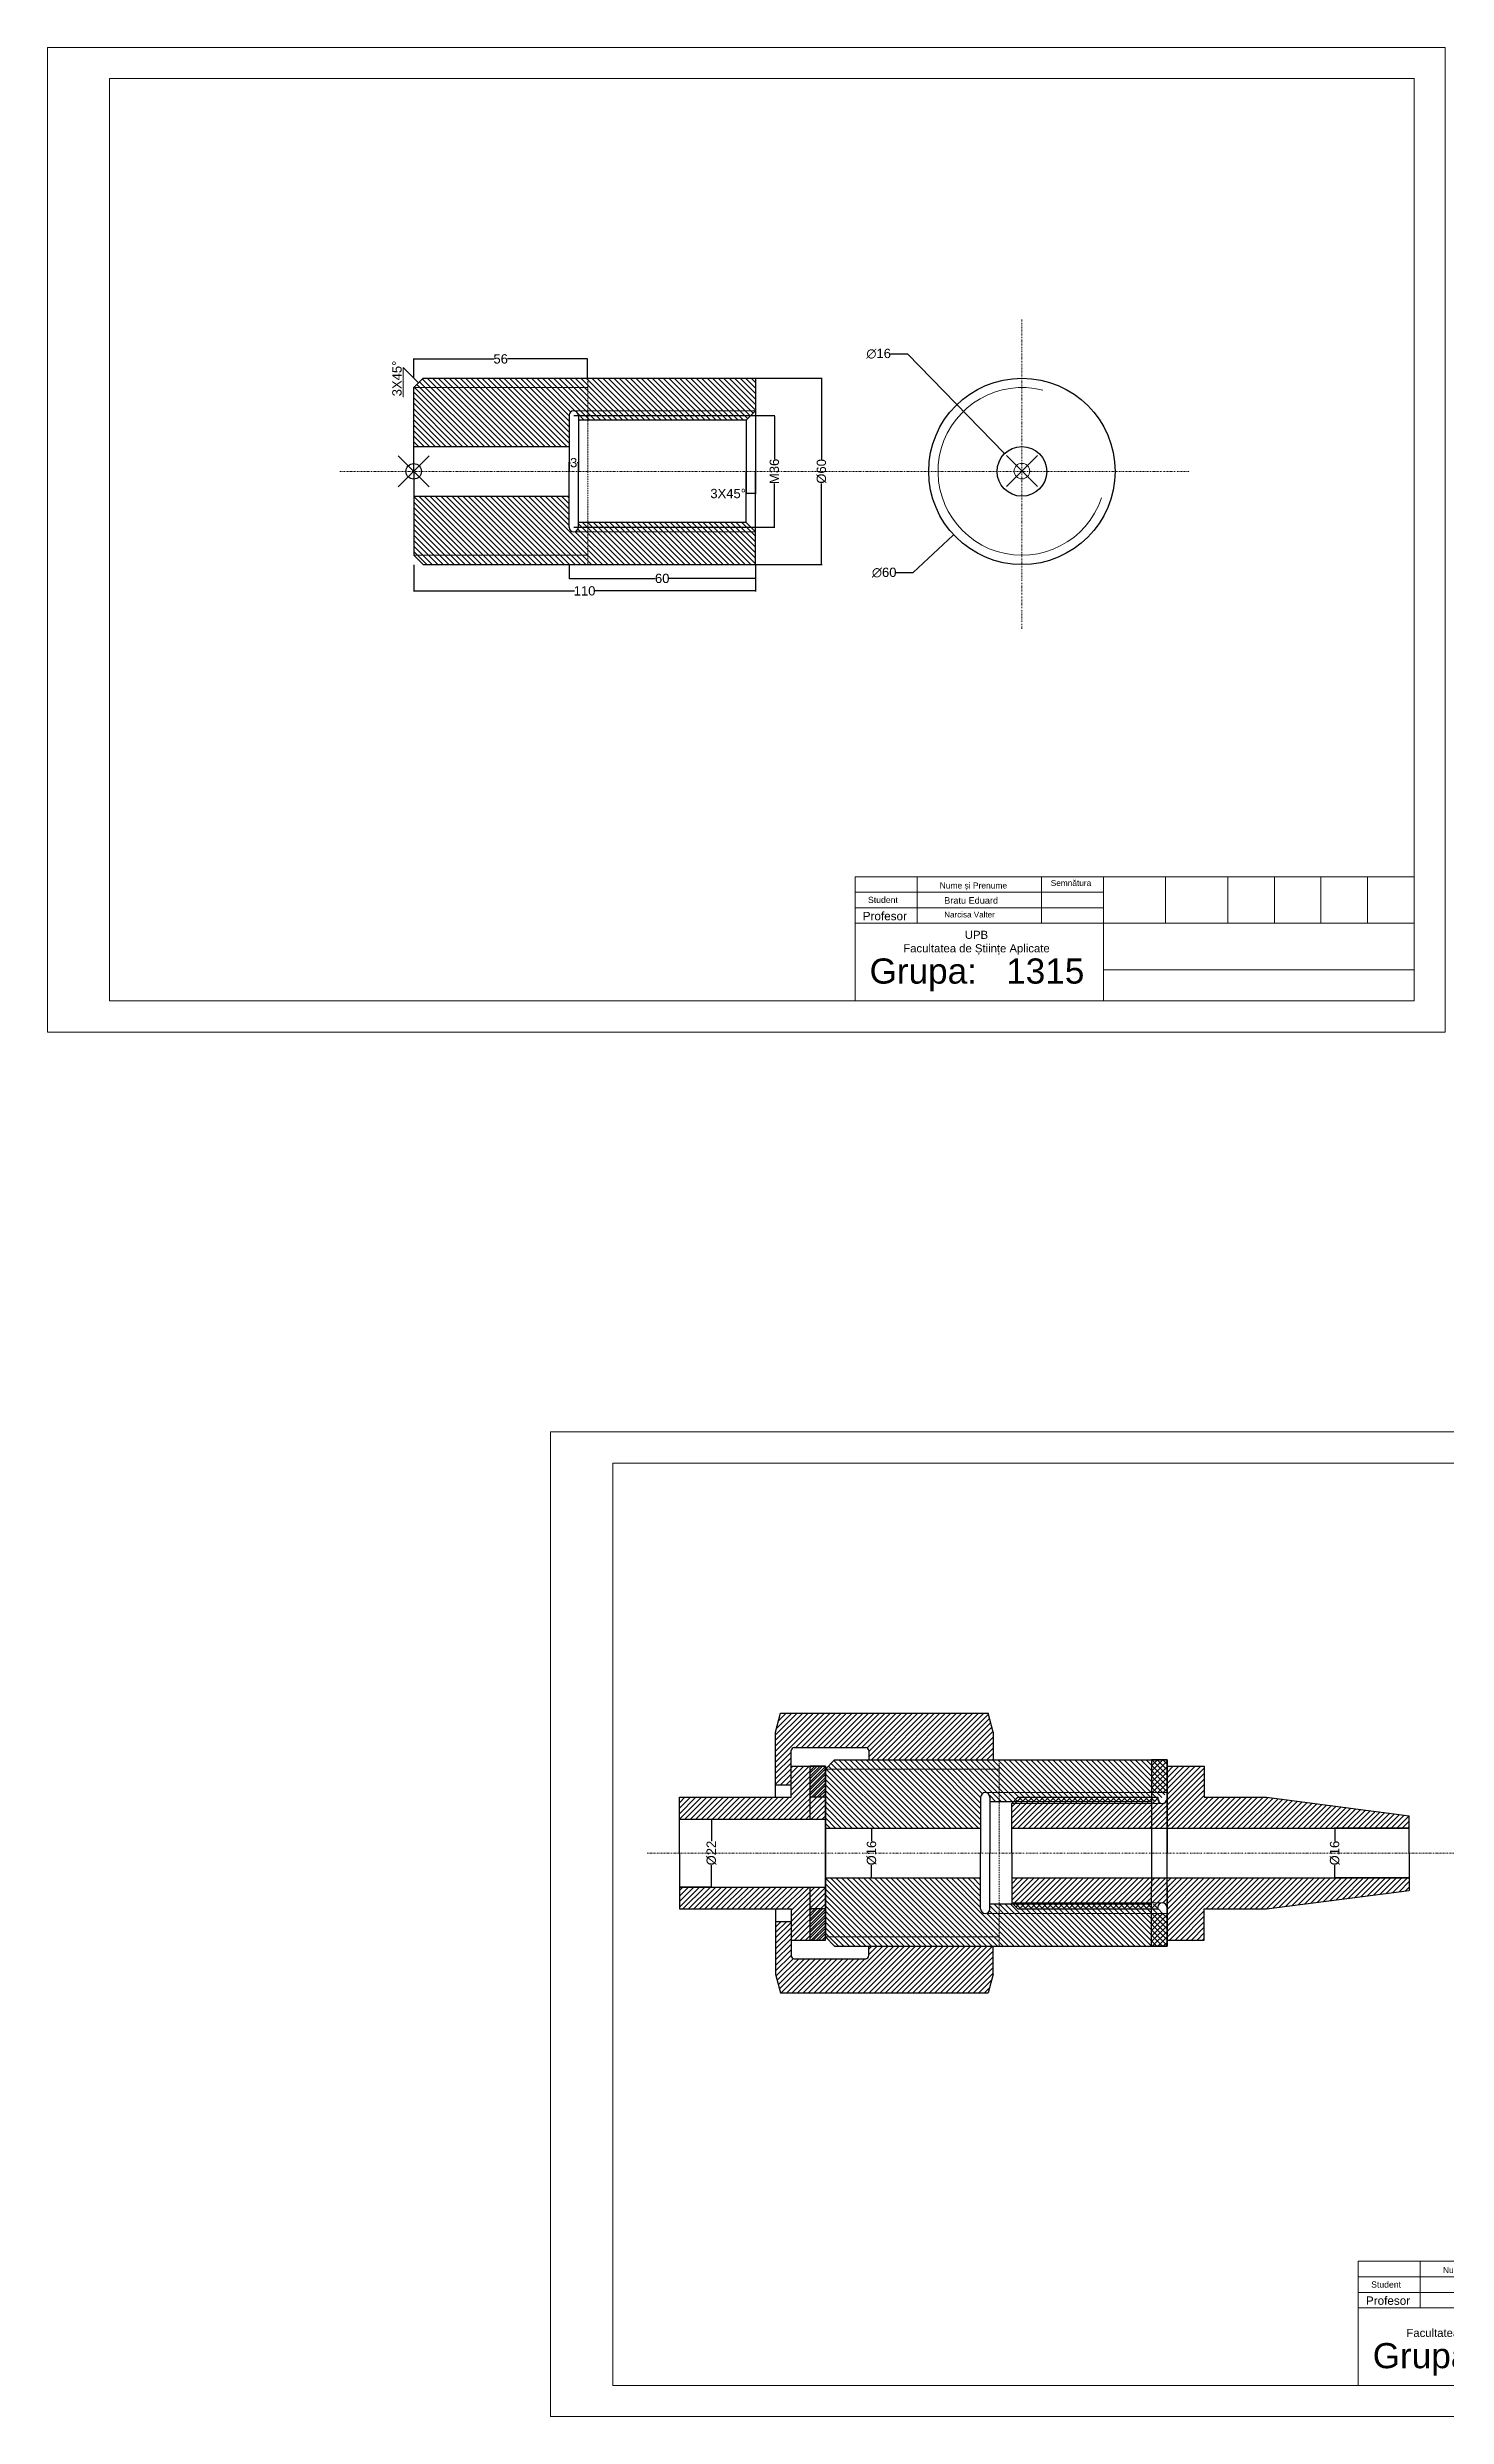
# Model space of a CAD drawing. Header units: inches. Extents: x -20 to 1819, y -457 to 307.
# Drawn here: x 905 to 1356, y -457 to 306 of the extents above; entities that cross this region are included whole.
import ezdxf

# ---------------------------------------------------------------- set-up
doc = ezdxf.new("R2010")
doc.units = ezdxf.units.IN
doc.header["$MEASUREMENT"] = 0
doc.header["$PDMODE"] = 35
doc.header["$PDSIZE"] = 5
doc.linetypes.add('DASHDOT', pattern=[1, 0.5, -0.25, 0, -0.25])
doc.linetypes.add('DASHED', pattern=[0.75, 0.5, -0.25])
doc.layers.get('0').update_dxf_attribs({"lineweight": 15})
for name, color, linetype, lineweight in [('AXE', 7, 'DASHDOT', 15), ('GROASE', 7, 'Continuous', 30), ('SUBTIRI', 7, 'DASHED', 20)]:
    doc.layers.add(name, color=color, linetype=linetype, lineweight=lineweight)
doc.styles.get("Standard").update_dxf_attribs({"font": 'arial.ttf', "height": 3})
doc.dimstyles.get("Standard").update_dxf_attribs({"dimtxt": 0.18, "dimasz": 0.18, "dimexe": 0.18, "dimexo": 0.0625, "dimgap": 0.09, "dimtad": 0, "dimtih": 1, "dimtoh": 1, "dimdec": 4, "dimzin": 0, "dimdsep": 46, "dimtxsty": 'Standard', "dimcen": 0.09, "dimadec": 0, "dimazin": 0, "dimtfac": 1, "dimtdec": 4, "dimtofl": 0, "dimtmove": 0, "dimatfit": 3, "dimfxl": 1, "dimtolj": 1, "dimtzin": 0, "dimarcsym": 0})
pattern_1 = [(45, (536.1733, -444.8328), (-0.8838835, 0.8838835), [])]
pattern_2 = [(45, (-365.0785, -444.8328), (-0.8838835, 0.8838835), [])]

# ---------------------------------------------------------------- blocks, each defined once
blk = doc.blocks.new('*D29')
at = {"color": 0, "lineweight": -2, "transparency": 16777216}
for p, q in [((1073.27, 169.32), (1073.27, 172.24)), ((1073.45, 172.06), (1073.7, 172.06)), ((1076.09, 172.06), (1075.85, 172.06)), ((1076.27, 169.32), (1076.27, 172.24))]:
    blk.add_line(p, q, dxfattribs=at)
at = {"color": 0, "transparency": 16777216}
for points in [[(1073.45, 172.09), (1073.45, 172.03), (1073.27, 172.06)], [(1076.09, 172.09), (1076.09, 172.03), (1076.27, 172.06)]]:
    blk.add_solid(points, dxfattribs=at)
at = {"layer": 'Defpoints', "color": 0, "transparency": 16777216}
for p in [(1073.27, 172.06), (1073.27, 169.26), (1076.27, 169.26)]:
    blk.add_point(p, dxfattribs=at)
at = {"color": 0, "transparency": 16777216, "insert": (1074.77, 172.06), "char_height": 3, "attachment_point": 5}
blk.add_mtext('\\A1;3', dxfattribs=at)
blk = doc.blocks.new('*D30')
at = {"color": 0, "lineweight": -2, "transparency": 16777216}
for p, q in [((1023.27, 199.32), (1023.27, 205.64)), ((1023.45, 205.46), (1049.04, 205.46)), ((1079.09, 205.46), (1053.51, 205.46)), ((1079.27, 199.32), (1079.27, 205.64))]:
    blk.add_line(p, q, dxfattribs=at)
at = {"color": 0, "transparency": 16777216}
for points in [[(1023.45, 205.49), (1023.45, 205.43), (1023.27, 205.46)], [(1079.09, 205.49), (1079.09, 205.43), (1079.27, 205.46)]]:
    blk.add_solid(points, dxfattribs=at)
at = {"layer": 'Defpoints', "color": 0, "transparency": 16777216}
for p in [(1023.27, 205.46), (1023.27, 199.26), (1079.27, 199.26)]:
    blk.add_point(p, dxfattribs=at)
at = {"color": 0, "transparency": 16777216, "insert": (1051.27, 205.46), "char_height": 3, "attachment_point": 5}
blk.add_mtext('\\A1;56', dxfattribs=at)
blk = doc.blocks.new('*D31')
at = {"color": 0, "lineweight": -2, "transparency": 16777216}
for p, q in [((1023.27, 139.2), (1023.27, 130.6)), ((1133.27, 139.2), (1133.27, 130.6)), ((1023.45, 130.78), (1075.02, 130.78)), ((1133.09, 130.78), (1081.53, 130.78))]:
    blk.add_line(p, q, dxfattribs=at)
at = {"color": 0, "transparency": 16777216}
for points in [[(1023.45, 130.81), (1023.45, 130.75), (1023.27, 130.78)], [(1133.09, 130.81), (1133.09, 130.75), (1133.27, 130.78)]]:
    blk.add_solid(points, dxfattribs=at)
at = {"layer": 'Defpoints', "color": 0, "transparency": 16777216}
for p in [(1023.27, 139.26), (1133.27, 139.26), (1023.27, 130.78)]:
    blk.add_point(p, dxfattribs=at)
at = {"color": 0, "transparency": 16777216, "insert": (1078.27, 130.78), "char_height": 3, "attachment_point": 5}
blk.add_mtext('\\A1;110', dxfattribs=at)
blk = doc.blocks.new('*D33')
at = {"color": 0, "lineweight": -2, "transparency": 16777216}
for p, q in [((1133.34, 199.26), (1154.73, 199.26)), ((1154.55, 199.08), (1154.55, 173.13)), ((1154.55, 139.44), (1154.55, 165.4)), ((1133.34, 139.26), (1154.73, 139.26))]:
    blk.add_line(p, q, dxfattribs=at)
at = {"color": 0, "transparency": 16777216}
for points in [[(1154.52, 199.08), (1154.58, 199.08), (1154.55, 199.26)], [(1154.52, 139.44), (1154.58, 139.44), (1154.55, 139.26)]]:
    blk.add_solid(points, dxfattribs=at)
at = {"layer": 'Defpoints', "color": 0, "transparency": 16777216}
for p in [(1133.27, 199.26), (1133.27, 139.26), (1154.55, 139.26)]:
    blk.add_point(p, dxfattribs=at)
at = {"color": 0, "transparency": 16777216, "insert": (1154.55, 169.26), "char_height": 3, "attachment_point": 5, "rotation": 90}
blk.add_mtext('\\A1;%%C60', dxfattribs=at)
blk = doc.blocks.new('*D34')
at = {"color": 0, "lineweight": -2, "transparency": 16777216}
for p, q in [((1073.27, 139.2), (1073.27, 134.62)), ((1133.27, 139.2), (1133.27, 134.62)), ((1073.45, 134.8), (1101.03, 134.8)), ((1133.09, 134.8), (1105.52, 134.8))]:
    blk.add_line(p, q, dxfattribs=at)
at = {"color": 0, "transparency": 16777216}
for points in [[(1073.45, 134.83), (1073.45, 134.77), (1073.27, 134.8)], [(1133.09, 134.83), (1133.09, 134.77), (1133.27, 134.8)]]:
    blk.add_solid(points, dxfattribs=at)
at = {"layer": 'Defpoints', "color": 0, "transparency": 16777216}
for p in [(1073.27, 139.26), (1133.27, 139.26), (1073.27, 134.8)]:
    blk.add_point(p, dxfattribs=at)
at = {"color": 0, "transparency": 16777216, "insert": (1103.27, 134.8), "char_height": 3, "attachment_point": 5}
blk.add_mtext('\\A1;60', dxfattribs=at)
blk = doc.blocks.new('*D36')
at = {"color": 0, "lineweight": -2, "transparency": 16777216}
for p, q in [((1074.84, 187.26), (1139.55, 187.26)), ((1139.37, 187.08), (1139.37, 173.18)), ((1139.37, 151.44), (1139.37, 165.35)), ((1074.84, 151.26), (1139.55, 151.26))]:
    blk.add_line(p, q, dxfattribs=at)
at = {"color": 0, "transparency": 16777216}
for points in [[(1139.34, 187.08), (1139.4, 187.08), (1139.37, 187.26)], [(1139.34, 151.44), (1139.4, 151.44), (1139.37, 151.26)]]:
    blk.add_solid(points, dxfattribs=at)
at = {"layer": 'Defpoints', "color": 0, "transparency": 16777216}
for p in [(1074.77, 187.26), (1139.37, 187.26), (1074.77, 151.26)]:
    blk.add_point(p, dxfattribs=at)
at = {"color": 0, "transparency": 16777216, "insert": (1139.37, 169.26), "char_height": 3, "attachment_point": 5, "rotation": 90}
blk.add_mtext('\\A1;M36', dxfattribs=at)
blk = doc.blocks.new('*D37')
at = {"color": 0, "lineweight": -2, "transparency": 16777216}
for p, q in [((1130.27, 169.2), (1130.27, 161.93)), ((1133.27, 169.2), (1133.27, 161.93)), ((1130.27, 162.11), (1130.09, 162.11)), ((1133.09, 162.11), (1130.45, 162.11))]:
    blk.add_line(p, q, dxfattribs=at)
at = {"color": 0, "transparency": 16777216}
for points in [[(1130.45, 162.14), (1130.45, 162.08), (1130.27, 162.11)], [(1133.09, 162.14), (1133.09, 162.08), (1133.27, 162.11)]]:
    blk.add_solid(points, dxfattribs=at)
at = {"layer": 'Defpoints', "color": 0, "transparency": 16777216}
for p in [(1130.27, 169.26), (1133.27, 169.26), (1130.27, 162.11)]:
    blk.add_point(p, dxfattribs=at)
at = {"color": 0, "transparency": 16777216, "insert": (1124.5, 162.11), "char_height": 3, "attachment_point": 5}
blk.add_mtext('\\A1;3X45%%D', dxfattribs=at)
blk = doc.blocks.new('*D38')
at = {"color": 0, "lineweight": -2, "transparency": 16777216}
for p, q in [((1176.82, 207.14), (1182.24, 207.14)), ((1182.24, 207.14), (1213.37, 175.13)), ((1218.98, 169.26), (1219.16, 169.26)), ((1219.07, 169.17), (1219.07, 169.35))]:
    blk.add_line(p, q, dxfattribs=at)
at = {"color": 0, "transparency": 16777216}
blk.add_solid([(1213.39, 175.15), (1213.35, 175.1), (1213.49, 175)], dxfattribs=at)
at = {"layer": 'Defpoints', "color": 0, "transparency": 16777216}
for p in [(1213.49, 175), (1224.65, 163.53)]:
    blk.add_point(p, dxfattribs=at)
at = {"color": 0, "transparency": 16777216, "insert": (1172.95, 207.14), "char_height": 3, "attachment_point": 5}
blk.add_mtext('\\A1;∅16', dxfattribs=at)
blk = doc.blocks.new('*D39')
at = {"color": 0, "lineweight": -2, "transparency": 16777216}
for p, q in [((1218.98, 169.26), (1219.16, 169.26)), ((1219.07, 169.17), (1219.07, 169.35)), ((1184.03, 136.67), (1196.97, 148.71)), ((1178.6, 136.67), (1184.03, 136.67))]:
    blk.add_line(p, q, dxfattribs=at)
at = {"color": 0, "transparency": 16777216}
blk.add_solid([(1196.95, 148.73), (1196.99, 148.69), (1197.1, 148.83)], dxfattribs=at)
at = {"layer": 'Defpoints', "color": 0, "transparency": 16777216}
for p in [(1241.04, 189.69), (1197.1, 148.83)]:
    blk.add_point(p, dxfattribs=at)
at = {"color": 0, "transparency": 16777216, "insert": (1174.74, 136.67), "char_height": 3, "attachment_point": 5}
blk.add_mtext('\\A1;∅60', dxfattribs=at)
blk = doc.blocks.new('*D53')
at = {"color": 0, "lineweight": -2, "transparency": 16777216}
for p, q in [((1108.85, -264.65), (1119.28, -264.65)), ((1119.1, -264.83), (1119.1, -271.72)), ((1119.1, -286.31), (1119.1, -279.43)), ((1108.85, -286.49), (1119.28, -286.49))]:
    blk.add_line(p, q, dxfattribs=at)
at = {"color": 0, "transparency": 16777216}
for points in [[(1119.07, -264.83), (1119.13, -264.83), (1119.1, -264.65)], [(1119.07, -286.31), (1119.13, -286.31), (1119.1, -286.49)]]:
    blk.add_solid(points, dxfattribs=at)
at = {"layer": 'Defpoints', "color": 0, "transparency": 16777216}
for p in [(1108.79, -264.65), (1108.79, -286.49), (1119.1, -286.49)]:
    blk.add_point(p, dxfattribs=at)
at = {"color": 0, "transparency": 16777216, "insert": (1119.1, -275.57), "char_height": 3, "attachment_point": 5, "rotation": 90}
blk.add_mtext('\\A1;%%c22', dxfattribs=at)
blk = doc.blocks.new('*D56')
at = {"color": 0, "lineweight": -2, "transparency": 16777216}
for p, q in [((1343.73, -267.57), (1319.6, -267.57)), ((1319.78, -267.75), (1319.78, -271.7)), ((1319.78, -283.39), (1319.78, -279.44)), ((1343.73, -283.57), (1319.6, -283.57))]:
    blk.add_line(p, q, dxfattribs=at)
at = {"color": 0, "transparency": 16777216}
for points in [[(1319.75, -267.75), (1319.81, -267.75), (1319.78, -267.57)], [(1319.75, -283.39), (1319.81, -283.39), (1319.78, -283.57)]]:
    blk.add_solid(points, dxfattribs=at)
at = {"layer": 'Defpoints', "color": 0, "transparency": 16777216}
for p in [(1343.79, -267.57), (1319.78, -283.57), (1343.79, -283.57)]:
    blk.add_point(p, dxfattribs=at)
at = {"color": 0, "transparency": 16777216, "insert": (1319.78, -275.57), "char_height": 3, "attachment_point": 5, "rotation": 90}
blk.add_mtext('\\A1;%%C16', dxfattribs=at)
blk = doc.blocks.new('*D71')
at = {"color": 0, "lineweight": -2, "transparency": 16777216}
for p, q in [((1155.85, -267.57), (1170.87, -267.57)), ((1170.69, -267.75), (1170.69, -271.7)), ((1170.69, -283.39), (1170.69, -279.44)), ((1155.85, -283.57), (1170.87, -283.57))]:
    blk.add_line(p, q, dxfattribs=at)
at = {"color": 0, "transparency": 16777216}
for points in [[(1170.66, -267.75), (1170.72, -267.75), (1170.69, -267.57)], [(1170.66, -283.39), (1170.72, -283.39), (1170.69, -283.57)]]:
    blk.add_solid(points, dxfattribs=at)
at = {"layer": 'Defpoints', "color": 0, "transparency": 16777216}
for p in [(1155.79, -267.57), (1170.69, -267.57), (1155.79, -283.57)]:
    blk.add_point(p, dxfattribs=at)
at = {"color": 0, "transparency": 16777216, "insert": (1170.69, -275.57), "char_height": 3, "attachment_point": 5, "rotation": 90}
blk.add_mtext('\\A1;%%C16', dxfattribs=at)

msp = doc.modelspace()

# ---------------------------------------------------------------- hatches: boundary and pattern name
h = msp.add_hatch()
h.set_pattern_fill('ANSI31', color=256, scale=10, angle=90)
h.paths.add_polyline_path([(1073.27373, 187.26129, -1), (1076.27373, 187.26129), (1076.27373, 185.76129), (1079.27373, 185.76129), (1079.27373, 196.26129), (1023.27373, 196.26129), (1023.27373, 177.26129), (1073.27373, 177.26129)])
h.paths.add_polyline_path([(1079.27373, 199.26129), (1026.27373, 199.26129), (1023.27373, 196.26129), (1079.27373, 196.26129)])
h.paths.add_polyline_path([(1133.27373, 199.26129), (1079.27373, 199.26129), (1079.27373, 196.26129), (1079.27373, 185.76129), (1130.27373, 185.76129), (1133.27373, 188.76129)])
h.paths.add_polyline_path([(1073.27373, 161.26129), (1023.27373, 161.26129), (1023.27373, 142.26129), (1079.27373, 142.26129), (1079.27373, 152.76129), (1076.27373, 152.76129), (1076.27373, 151.26129, -1), (1073.27373, 151.26129)])
h.paths.add_polyline_path([(1133.27373, 149.76129), (1130.27373, 152.76129), (1079.27373, 152.76129), (1079.27373, 142.26129), (1079.27373, 139.26129), (1133.27373, 139.26129)])
h.paths.add_polyline_path([(1079.27373, 142.26129), (1023.27373, 142.26129), (1026.27373, 139.26129), (1079.27373, 139.26129)])
h = msp.add_hatch()
h.set_pattern_fill('ANSI31', color=256, scale=10)
h.set_pattern_definition(pattern_2)
h.paths.add_polyline_path([(1168.79141, -241.57156, -0.414213562), (1169.79141, -242.57156), (1169.79141, -245.57156), (1209.79141, -245.57156), (1209.79141, -236.60046), (1208.17597, -230.57156), (1141.40685, -230.57156), (1139.79141, -236.60046), (1139.79141, -253.57156), (1144.79141, -253.57156), (1144.79141, -242.57156, -0.414213562), (1145.79141, -241.57156)])
h = msp.add_hatch()
h.set_pattern_fill('ANSI31', color=256, scale=10)
h.set_pattern_definition(pattern_1)
h.paths.add_polyline_path([(1155.79141, -264.6484), (1155.79141, -247.57156), (1144.79141, -247.57156), (1144.79141, -257.57156), (1108.79141, -257.57156), (1108.79141, -264.6484)])
h = msp.add_hatch()
h.set_pattern_fill('ANSI31', color=256, scale=10, angle=90)
h.set_pattern_definition([(135, (132.5177, -444.8328), (-0.8838835, -0.8838835), [])])
h.paths.add_polyline_path([(1205.79141, -257.57156, -1), (1208.79141, -257.57156), (1208.79141, -259.07156), (1211.79141, -259.07156), (1211.79141, -248.57156), (1155.79141, -248.57156), (1155.79141, -267.57156), (1205.79141, -267.57156)])
h.paths.add_polyline_path([(1211.79141, -245.57156), (1158.79141, -245.57156), (1155.79141, -248.57156), (1211.79141, -248.57156)])
h.paths.add_polyline_path([(1265.79141, -245.57156), (1211.79141, -245.57156), (1211.79141, -248.57156), (1211.79141, -259.07156), (1262.79141, -259.07156), (1265.79141, -256.07156)])
h.paths.add_polyline_path([(1205.79141, -283.57156), (1155.79141, -283.57156), (1155.79141, -302.57156), (1211.79141, -302.57156), (1211.79141, -292.07156), (1208.79141, -292.07156), (1208.79141, -293.57156, -1), (1205.79141, -293.57156)])
h.paths.add_polyline_path([(1265.79141, -295.07156), (1262.79141, -292.07156), (1211.79141, -292.07156), (1211.79141, -302.57156), (1211.79141, -305.57156), (1265.79141, -305.57156)])
h.paths.add_polyline_path([(1211.79141, -302.57156), (1155.79141, -302.57156), (1158.79141, -305.57156), (1211.79141, -305.57156)])
h = msp.add_hatch()
h.set_pattern_fill('ANSI31', color=256, scale=10)
h.set_pattern_definition([(45, (1116.515, -444.8328), (-0.8838835, 0.8838835), [])])
h.paths.add_polyline_path([(1343.79141, -263.57156), (1297.79141, -257.57156), (1277.79141, -257.57156), (1277.79141, -247.57156), (1265.79141, -247.57156), (1265.79141, -257.57156), (1265.79141, -258.07156, -0.414213562), (1264.29141, -259.57156), (1215.79141, -259.57156), (1215.79141, -267.57156), (1343.79141, -267.57156)])
h.paths.add_polyline_path([(1262.79141, -257.57156), (1217.79141, -257.57156), (1215.79141, -259.57156), (1264.29141, -259.57156, -0.414213562), (1262.79141, -258.07156)], flags=17)
h.paths.add_polyline_path([(1343.79141, -283.57156), (1215.79141, -283.57156), (1215.79141, -291.57156), (1264.29141, -291.57156, -0.414213562), (1265.79141, -293.07156), (1265.79141, -293.57156), (1265.79141, -303.57156), (1277.79141, -303.57156), (1277.79141, -293.57156), (1297.79141, -293.57156), (1343.79141, -287.57156)])
h.paths.add_polyline_path([(1264.29141, -291.57156), (1215.79141, -291.57156), (1217.79141, -293.57156), (1262.79141, -293.57156), (1262.79141, -293.07156, -0.414213562)], flags=17)
h = msp.add_hatch()
h.set_pattern_fill('ANSI31', color=256, scale=10)
h.set_pattern_definition([(45, (-73.8895, 0), (-0.8838835, 0.8838835), [])])
h.paths.add_polyline_path([(1265.79141, -247.57156), (1265.79141, -245.57156), (1260.79141, -245.57156), (1260.79141, -256.07156), (1265.79141, -256.07156)])
h.paths.add_polyline_path([(1265.79141, -295.07156), (1260.79141, -295.07156), (1260.79141, -305.57156), (1265.79141, -305.57156)])
h = msp.add_hatch()
h.set_pattern_fill('ANSI31', color=256, scale=10)
h.set_pattern_definition(pattern_1)
h.paths.add_polyline_path([(1108.79141, -286.49472), (1108.79141, -293.57156), (1144.79141, -293.57156), (1144.79141, -303.57156), (1155.79141, -303.57156), (1155.79141, -286.49472)])
h = msp.add_hatch()
h.set_pattern_fill('ANSI31', color=256, scale=10)
h.set_pattern_definition(pattern_2)
edge = h.paths.add_edge_path()
edge.add_line((1209.79141, -314.54266), (1208.17597, -320.57156))
edge.add_line((1208.17597, -320.57156), (1141.40685, -320.57156))
edge.add_line((1141.40685, -320.57156), (1139.79141, -314.54266))
edge.add_line((1139.79141, -314.54266), (1139.79141, -297.57156))
edge.add_line((1139.79141, -297.57156), (1144.79141, -297.57156))
edge.add_line((1144.79141, -297.57156), (1144.79141, -308.57156))
edge.add_arc((1145.79141, -308.57156), 1, 180, 270)
edge.add_line((1145.79141, -309.57156), (1168.79141, -309.57156))
edge.add_arc((1168.79141, -308.57156), 1, 270, 360)
edge.add_line((1169.79141, -308.57156), (1169.79141, -305.57156))
edge.add_line((1169.79141, -305.57156), (1209.79141, -305.57156))
edge.add_line((1209.79141, -305.57156), (1209.79141, -314.54266))
h.paths.add_polyline_path([(1209.79141, -305.57156), (1169.79141, -305.57156), (1151.29141, -305.57156), (1188.29141, -305.57156)], flags=17)
at = {"layer": 'GROASE'}
h = msp.add_hatch(dxfattribs=at)
h.set_pattern_fill('ANSI31', color=256, scale=10)
h.set_pattern_definition([(45, (354.757, -18.8593), (-0.8838835, 0.8838835), [])])
h.paths.add_polyline_path([(1155.79141, -247.57156), (1150.79141, -247.57156), (1150.79141, -257.57156), (1155.79141, -257.57156)])
h.paths.add_polyline_path([(1150.79141, -303.57156), (1155.79141, -303.57156), (1155.79141, -293.57156), (1150.79141, -293.57156)])

# ---------------------------------------------------------------- linework, layer by layer
for p, q in [((905.33834, -11.23471), (905.33834, 305.76529)), ((905.33834, 305.76529), (1355.33834, 305.76529)), ((1355.33834, 305.76529), (1355.33834, -11.23471)), ((925.33834, -1.23471), (925.33834, 295.76529)), ((925.33834, 295.76529), (1345.33834, 295.76529)), ((1345.33834, 295.76529), (1345.33834, -1.23471)), ((1019.87369, 202.66133), (1019.87369, 193.17838)), ((1023.27373, 196.26129), (1079.27373, 196.26129)), ((1074.77373, 188.76129), (1133.27373, 188.76129)), ((1074.77373, 149.76129), (1133.27373, 149.76129)), ((1023.27373, 142.26129), (1079.27373, 142.26129)), ((1165.33834, 38.76529), (1165.33834, -1.23471)), ((1345.33834, 38.76529), (1165.33834, 38.76529)), ((1185.33834, 38.76529), (1185.33834, 23.76529)), ((1225.33834, 38.76529), (1225.33834, 23.76529)), ((1245.33834, 38.76529), (1245.33834, -1.23471)), ((1265.33834, 38.76529), (1265.33834, 23.76529)), ((1285.33834, 38.76529), (1285.33834, 23.76529)), ((1300.33834, 38.76529), (1300.33834, 23.76529)), ((1315.33834, 38.76529), (1315.33834, 23.76529)), ((1330.33834, 38.76529), (1330.33834, 23.76529)), ((1245.33834, 33.76529), (1165.33834, 33.76529)), ((1245.33834, 28.76529), (1165.33834, 28.76529)), ((1345.33834, 23.76529), (1165.33834, 23.76529)), ((1345.33834, 8.76529), (1245.33834, 8.76529)), ((1345.33834, -1.23471), (925.33834, -1.23471)), ((1355.33834, -11.23471), (905.33834, -11.23471)), ((1067.32595, -457.00013), (1067.32595, -140.00013)), ((1067.32595, -140.00013), (1517.32595, -140.00013)), ((1087.32595, -447.00013), (1087.32595, -150.00013)), ((1087.32595, -150.00013), (1507.32595, -150.00013)), ((1155.79141, -248.57156), (1211.79141, -248.57156)), ((1209.79141, -245.57156), (1169.79141, -245.57156)), ((1207.29141, -256.07156), (1265.79141, -256.07156)), ((1215.79141, -259.57156), (1264.29141, -259.57156)), ((1207.29141, -295.07156), (1265.79141, -295.07156)), ((1215.79141, -291.57156), (1264.29141, -291.57156)), ((1155.79141, -302.57156), (1211.79141, -302.57156)), ((1209.79141, -305.57156), (1169.79141, -305.57156)), ((1327.32595, -407.00013), (1327.32595, -447.00013)), ((1507.32595, -407.00013), (1327.32595, -407.00013)), ((1347.32595, -407.00013), (1347.32595, -422.00013)), ((1407.32595, -412.00013), (1327.32595, -412.00013)), ((1407.32595, -417.00013), (1327.32595, -417.00013)), ((1507.32595, -422.00013), (1327.32595, -422.00013)), ((1507.32595, -447.00013), (1087.32595, -447.00013)), ((1517.32595, -457.00013), (1067.32595, -457.00013))]:
    msp.add_line(p, q)
msp.add_lwpolyline([(1024.77373, 197.76129), (1023.63555, 198.89947), (1019.87369, 202.66133)])
msp.add_arc((1219.07023, 169.26129), 27, 75.58620968, 341.58977211)
msp.add_point((1219.07023, 169.35129))
at = {"layer": 'AXE'}
for p, q in [((1219.07023, 218.10506), (1219.07023, 118.47706)), ((999.52938, 169.26129), (1273.17194, 169.26129)), ((1480.52019, -275.57156), (1098.40644, -275.57156))]:
    msp.add_line(p, q, dxfattribs=at)
at = {"layer": 'GROASE'}
for p, q in [((1023.27373, 196.26129), (1026.27373, 199.26129)), ((1026.27373, 199.26129), (1133.27373, 199.26129)), ((1133.27373, 199.26129), (1133.27373, 169.26129)), ((1023.27373, 169.26129), (1023.27373, 196.26129)), ((1073.27373, 187.26129), (1073.27373, 169.26129)), ((1076.27373, 187.26129), (1076.27373, 169.26129)), ((1130.27373, 185.76129), (1076.27373, 185.76129)), ((1130.27373, 185.76129), (1133.27373, 188.76129)), ((1130.27373, 185.76129), (1130.27373, 169.26129)), ((1023.27373, 177.26129), (1073.27373, 177.26129)), ((1023.27373, 169.26129), (1023.27373, 142.26129)), ((1073.27373, 151.26129), (1073.27373, 169.26129)), ((1076.27373, 151.26129), (1076.27373, 169.26129)), ((1130.27373, 152.76129), (1130.27373, 169.26129)), ((1133.27373, 139.26129), (1133.27373, 169.26129)), ((1023.27373, 161.26129), (1073.27373, 161.26129)), ((1023.27373, 161.26129), (1073.27373, 161.26129)), ((1130.27373, 152.76129), (1076.27373, 152.76129)), ((1130.27373, 152.76129), (1133.27373, 149.76129)), ((1026.27373, 139.26129), (1023.27373, 142.26129)), ((1026.27373, 139.26129), (1133.27373, 139.26129)), ((1139.79141, -236.60046), (1141.40685, -230.57156)), ((1141.40685, -230.57156), (1208.17597, -230.57156)), ((1209.79141, -236.60046), (1208.17597, -230.57156)), ((1139.79141, -257.57156), (1139.79141, -236.60046)), ((1144.79141, -253.57156), (1144.79141, -242.57156)), ((1145.79141, -241.57156), (1168.79141, -241.57156)), ((1169.79141, -242.57156), (1169.79141, -245.57156)), ((1209.79141, -236.60046), (1209.79141, -245.57156)), ((1144.79141, -257.57156), (1144.79141, -247.57156)), ((1144.79141, -247.57156), (1155.79141, -247.57156)), ((1150.79141, -247.57156), (1150.79141, -264.6484)), ((1155.79141, -247.57156), (1150.79141, -247.57156)), ((1155.79141, -248.57156), (1158.79141, -245.57156)), ((1155.79141, -247.57156), (1155.79141, -275.57156)), ((1155.79141, -303.57156), (1155.79141, -247.57156)), ((1155.79141, -275.57156), (1155.79141, -248.57156)), ((1158.79141, -245.57156), (1265.79141, -245.57156)), ((1265.79141, -245.57156), (1260.79141, -245.57156)), ((1260.79141, -245.57156), (1260.79141, -264.57156)), ((1265.79141, -245.57156), (1265.79141, -275.57156)), ((1265.79141, -264.57156), (1265.79141, -245.57156)), ((1265.79141, -257.57156), (1265.79141, -247.57156)), ((1265.79141, -247.57156), (1277.79141, -247.57156)), ((1277.79141, -247.57156), (1277.79141, -257.57156)), ((1108.79141, -275.57156), (1108.79141, -257.57156)), ((1108.79141, -257.57156), (1144.79141, -257.57156)), ((1139.79141, -253.57156), (1144.79141, -253.57156)), ((1144.79141, -257.57156), (1144.79141, -253.57156)), ((1155.79141, -257.57156), (1150.79141, -257.57156)), ((1205.79141, -257.57156), (1205.79141, -275.57156)), ((1208.79141, -257.57156), (1208.79141, -275.57156)), ((1260.79141, -259.07156), (1208.79141, -259.07156)), ((1215.79141, -259.57156), (1217.79141, -257.57156)), ((1217.79141, -257.57156), (1262.79141, -257.57156)), ((1262.79141, -257.57156), (1262.79141, -258.07156)), ((1265.79141, -257.57156), (1265.79141, -258.07156)), ((1277.79141, -257.57156), (1297.79141, -257.57156)), ((1297.79141, -257.57156), (1343.79141, -263.57156)), ((1108.79141, -264.6484), (1155.79141, -264.6484)), ((1215.79141, -275.57156), (1215.79141, -259.57156)), ((1260.79141, -264.57156), (1260.79141, -286.57156)), ((1265.79141, -286.57156), (1265.79141, -264.57156)), ((1343.79141, -275.57156), (1343.79141, -263.57156)), ((1155.79141, -267.57156), (1205.79141, -267.57156)), ((1215.79141, -267.57156), (1343.79141, -267.57156)), ((1108.79141, -275.57156), (1108.79141, -293.57156)), ((1155.79141, -303.57156), (1155.79141, -275.57156)), ((1155.79141, -275.57156), (1155.79141, -302.57156)), ((1205.79141, -293.57156), (1205.79141, -275.57156)), ((1208.79141, -293.57156), (1208.79141, -275.57156)), ((1215.79141, -275.57156), (1215.79141, -291.57156)), ((1265.79141, -305.57156), (1265.79141, -275.57156)), ((1343.79141, -275.57156), (1343.79141, -287.57156)), ((1108.79141, -286.49472), (1155.79141, -286.49472)), ((1150.79141, -286.49472), (1150.79141, -303.57156)), ((1155.79141, -283.57156), (1205.79141, -283.57156)), ((1155.79141, -283.57156), (1205.79141, -283.57156)), ((1215.79141, -283.57156), (1343.79141, -283.57156)), ((1260.79141, -305.57156), (1260.79141, -286.57156)), ((1265.79141, -286.57156), (1265.79141, -305.57156)), ((1297.79141, -293.57156), (1343.79141, -287.57156)), ((1108.79141, -293.57156), (1144.79141, -293.57156)), ((1139.79141, -293.57156), (1139.79141, -314.54266)), ((1144.79141, -293.57156), (1144.79141, -303.57156)), ((1144.79141, -293.57156), (1144.79141, -297.57156)), ((1155.79141, -293.57156), (1150.79141, -293.57156)), ((1260.79141, -292.07156), (1208.79141, -292.07156)), ((1215.79141, -291.57156), (1217.79141, -293.57156)), ((1217.79141, -293.57156), (1262.79141, -293.57156)), ((1262.79141, -293.57156), (1262.79141, -293.07156)), ((1265.79141, -293.57156), (1265.79141, -293.07156)), ((1265.79141, -293.57156), (1265.79141, -303.57156)), ((1277.79141, -303.57156), (1277.79141, -293.57156)), ((1277.79141, -293.57156), (1297.79141, -293.57156)), ((1139.79141, -297.57156), (1144.79141, -297.57156)), ((1144.79141, -297.57156), (1144.79141, -308.57156)), ((1144.79141, -303.57156), (1155.79141, -303.57156)), ((1150.79141, -303.57156), (1155.79141, -303.57156)), ((1158.79141, -305.57156), (1155.79141, -302.57156)), ((1265.79141, -303.57156), (1277.79141, -303.57156)), ((1145.79141, -309.57156), (1168.79141, -309.57156)), ((1158.79141, -305.57156), (1265.79141, -305.57156)), ((1169.79141, -308.57156), (1169.79141, -305.57156)), ((1209.79141, -314.54266), (1209.79141, -305.57156)), ((1265.79141, -305.57156), (1260.79141, -305.57156)), ((1139.79141, -314.54266), (1141.40685, -320.57156)), ((1209.79141, -314.54266), (1208.17597, -320.57156)), ((1141.40685, -320.57156), (1208.17597, -320.57156))]:
    msp.add_line(p, q, dxfattribs=at)
for radius in [30, 8]:
    msp.add_circle((1219.07023, 169.26129), radius, dxfattribs=at)
for centre, radius, start, end in [((1074.77373, 187.26129), 1.5, 0, 180), ((1074.77373, 151.26129), 1.5, 180, 0), ((1145.79141, -242.57156), 1, 90, 180), ((1168.79141, -242.57156), 1, 0, 90), ((1207.29141, -257.57156), 1.5, 0, 180), ((1264.29141, -258.07156), 1.5, 180, 0), ((1207.29141, -293.57156), 1.5, 180, 0), ((1264.29141, -293.07156), 1.5, 0, 180), ((1145.79141, -308.57156), 1, 180, 270), ((1168.79141, -308.57156), 1, 270, 0)]:
    msp.add_arc(centre, radius, start, end, dxfattribs=at)
msp.add_point((1023.27373, 169.26129), dxfattribs=at)
at = {"layer": 'SUBTIRI'}
for p, q in [((1079.27373, 169.26129), (1079.27373, 199.26129)), ((1079.27373, 169.26129), (1079.27373, 139.26129)), ((1211.79141, -275.57156), (1211.79141, -245.57156)), ((1211.79141, -275.57156), (1211.79141, -305.57156))]:
    msp.add_line(p, q, dxfattribs=at)

# ---------------------------------------------------------------- texts
at = {"attachment_point": 1}
for s, width, gutter_width, heights, insert, char_height in [('Student', 13.0298199, 1, [4.98072], (1169.5145, 32.29467), 2), ('Nume și Prenume', 506.5252726, 9.69672, [0], (1192.62183, 36.90996), 1.9393436), ('Bratu Eduard', 631.9399621, 10.53233, [0], (1194.0513, 32.18642), 2.1064665), ('Semn{\\fArial|b0|i0|c238|p34;ă}tura', 219.0905226, 9.53384, [1.9718], (1228.35558, 37.68485), 1.9067684), ('Profesor', 289.2864675, 13.47923, [0], (1167.83424, 27.45097), 2.695847), ('Narcisa Valter', 242.0727216, 9.28479, [0], (1194.05955, 27.50839), 1.8569577), ('\\pxqc;UPB\\PFacultatea de Științe Aplicate', 2298.9383374, 13.02746, [52.66359], (54.97952, 21.36485), 2.6054924), ('Grupa:   1315', 1257.4113744, 40.4791, [0], (1170.02056, 12.4466), 8.0958206), ('Nume și Prenume', 506.5252726, 9.69672, [0], (1354.60944, -408.85546), 1.9393436), ('Profesor', 289.2864675, 13.47923, [0], (1329.82185, -418.31445), 2.695847), ('Student', 13.0298199, 1, [4.98072], (1331.50211, -413.47075), 2), ('\\pxqc;UPB\\PFacultatea de Științe Aplicate', 2298.9383374, 13.02746, [52.66359], (216.96713, -424.40058), 2.6054924), ('Grupa:   1315', 1257.4113744, 40.4791, [0], (1332.00817, -433.31882), 8.0958206)]:
    msp.add_mtext_dynamic_manual_height_columns(s, width=width, gutter_width=gutter_width, heights=heights, dxfattribs=dict(at, insert=insert, char_height=char_height))
at = {"layer": 'GROASE', "insert": (1016.36016, 193.44113), "char_height": 3, "attachment_point": 1, "rotation": 90}
msp.add_mtext_dynamic_manual_height_columns('3X45%%D', width=2.3665887, gutter_width=15, heights=[0], dxfattribs=at)

# ---------------------------------------------------------------- dimensions: what is measured, and where the dimension line sits
for base, p1, p2, override, picture, middle in [((1023.27373, 205.46064), (1079.27373, 199.26129), (1023.27373, 199.26129), {"dimtxt": 3, "dimdec": 0}, '*D30', (1051.27373, 205.46064)), ((1073.27373, 172.06428), (1076.27373, 169.26129), (1073.27373, 169.26129), {"dimtxt": 3, "dimdec": 0}, '*D29', (1074.77373, 172.06428)), ((1023.27373, 130.78094), (1133.27373, 139.26129), (1023.27373, 139.26129), {"dimtxt": 3, "dimdec": 0}, '*D31', (1078.27373, 130.78094)), ((1073.27373, 134.79923), (1133.27373, 139.26129), (1073.27373, 139.26129), {"dimdec": 0}, '*D34', (1103.27373, 134.79923))]:
    dim = msp.add_linear_dim(base=base, p1=p1, p2=p2, dimstyle='Standard', override=override)
    dim.commit()
    dim.dimension.update_dxf_attribs({"geometry": picture, "text_midpoint": middle})
for p1, p2, picture, middle in [((1224.6475, 163.52596), (1213.49297, 174.99663), '*D38', (1172.94827, 207.13772)), ((1241.0386, 189.69144), (1197.10187, 148.83115), '*D39', (1174.7374, 136.67164))]:
    dim = msp.add_diameter_dim_2p(p1=p1, p2=p2, dimstyle='Standard', override={"dimdec": 0})
    dim.commit()
    dim.dimension.update_dxf_attribs({"geometry": picture, "text_midpoint": middle, "dimtype": 163})
for base, p1, p2, text, override, picture, middle in [((1154.54595, 139.26129), (1133.27373, 199.26129), (1133.27373, 139.26129), '%%C<>', {"dimdec": 0}, '*D33', (1154.54595, 169.26129)), ((1139.37349, 187.26129), (1074.77373, 151.26129), (1074.77373, 187.26129), 'M<>', {"dimdec": 0}, '*D36', (1139.37349, 169.26129)), ((1119.09704, -286.49472), (1108.79141, -264.6484), (1108.79141, -286.49472), '%%c<>', {"dimtxt": 3, "dimdec": 0}, '*D53', (1119.09704, -275.57156)), ((1170.68897, -267.57156), (1155.79141, -283.57156), (1155.79141, -267.57156), '%%C<>', {"dimdec": 0}, '*D71', (1170.68897, -275.57156)), ((1319.77882, -283.57156), (1343.79141, -267.57156), (1343.79141, -283.57156), '%%C<>', {"dimdec": 0}, '*D56', (1319.77882, -275.57156))]:
    dim = msp.add_linear_dim(base=base, p1=p1, p2=p2, angle=90, text=text, dimstyle='Standard', override=override)
    dim.commit()
    dim.dimension.update_dxf_attribs({"geometry": picture, "text_midpoint": middle, "text_rotation": 90})
dim = msp.add_linear_dim(base=(1130.27373, 162.11181), p1=(1133.27373, 169.26129), p2=(1130.27373, 169.26129), text='<>X45%%D', dimstyle='Standard', override={"dimdec": 0})
dim.commit()
dim.dimension.update_dxf_attribs({"geometry": '*D37', "text_midpoint": (1124.49895, 162.11181)})

doc.saveas('drawing.dxf')
